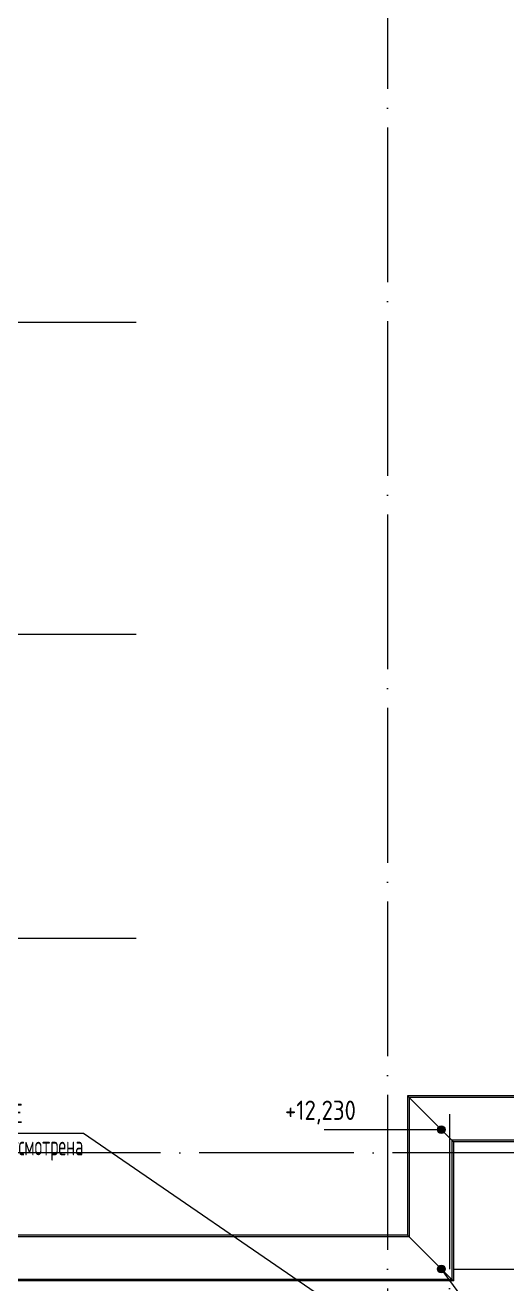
# Model space of a CAD drawing. Header units: millimetres. Extents: x -259793 to 503324, y -44556 to 93494.
# Drawn here: x 444473 to 450697, y -980 to 15283 of the extents above; entities that cross this region are included whole.
import ezdxf

# ---------------------------------------------------------------- set-up
doc = ezdxf.new("R2010")
doc.units = ezdxf.units.MM
doc.linetypes.add('ADSK_Линия сетки', pattern=[25, 20, -2.5, 0, -2.5])
for name, color, linetype, lineweight in [('RC-Линии_связи-Адресные', 5, 'Continuous', 30), ('Выноски', 5, 'Continuous', 15), ('Крыша', 7, 'Continuous', 9), ('Ограждение', 252, 'Continuous', 9), ('Оси', 252, 'Continuous', 9), ('Отметки', 7, 'Continuous', 9)]:
    doc.layers.add(name, color=color, linetype=linetype, lineweight=lineweight)
doc.styles.add('GOST Common_2', font='', dxfattribs={"width": 0.9, "height": 250})
doc.styles.add('TEXT', font='', dxfattribs={"width": 0.75})
doc.styles.get('GOST Common_2').set_extended_font_data('GOST type B')
doc.styles.get('TEXT').set_extended_font_data('GOST type A')

# ---------------------------------------------------------------- blocks, each defined once
blk = doc.blocks.new('Кровля Жив')
at = {"layer": 'Отметки', "true_color": 0x636466}
h = blk.add_hatch(color=251, dxfattribs=at)
edge = h.paths.add_edge_path()
edge.add_arc((-24843, 17638), 50, 0, 360)
h = blk.add_hatch(color=251, dxfattribs=at)
edge = h.paths.add_edge_path()
edge.add_arc((-24843, 15838), 50, 0, 360)
at = {"layer": 'Крыша', "color": 251, "true_color": 0x636466}
blk.add_line((-24687, 15838), (-20787, 15838), dxfattribs=at)
at = {"layer": 'Ограждение', "color": 251, "true_color": 0x636466}
for p, q in [((-25279, 18076), (-25258, 18055)), ((-25279, 18076), (-25279, 16276)), ((-25258, 18055), (-25279, 18076)), ((-20195, 18076), (-25279, 18076)), ((-25258, 18055), (-24708, 17505)), ((-25258, 18055), (-25258, 16255)), ((-24708, 17505), (-25258, 18055)), ((-20216, 18055), (-25258, 18055)), ((-24708, 17505), (-24687, 17484)), ((-24708, 17505), (-24708, 15705)), ((-24687, 17484), (-24708, 17505)), ((-20766, 17505), (-24708, 17505)), ((-24687, 17484), (-24687, 15684)), ((-20787, 17484), (-24687, 17484)), ((-25279, 16276), (-43795, 16276)), ((-25279, 16276), (-25258, 16255)), ((-25258, 16255), (-25279, 16276)), ((-25258, 16255), (-43816, 16255)), ((-25258, 16255), (-24708, 15705)), ((-24708, 15705), (-25258, 16255)), ((-24687, 15684), (-44387, 15684)), ((-24708, 15705), (-44366, 15705)), ((-24708, 15705), (-24687, 15684)), ((-24687, 15684), (-24708, 15705))]:
    blk.add_line(p, q, dxfattribs=at)
at = {"layer": 'Оси', "color": 251, "linetype": 'ADSK_Линия сетки', "ltscale": 100, "true_color": 0x636466}
for p, q in [((-25538, 53089), (-25538, -11618)), ((-28788, 28068), (-75410, 28068)), ((-28788, 24038), (-75410, 24038)), ((-28788, 20108), (-75410, 20108)), ((-24738, 17838), (-24738, -12888)), ((1529, 17338), (-75410, 17338))]:
    blk.add_line(p, q, dxfattribs=at)
at = {"layer": 'Отметки', "color": 251, "lineweight": 20, "true_color": 0x636466}
for p, q in [((-25971, 17638), (-26357, 17638)), ((-24843, 17638), (-25971, 17638)), ((-24843, 15838), (-24262, 15044))]:
    blk.add_line(p, q, dxfattribs=at)
at = {"layer": 'Отметки', "color": 251, "true_color": 0x636466}
for centre in [(-24843, 17638), (-24843, 15838)]:
    blk.add_circle(centre, 50, dxfattribs=at)
at = {"layer": 'Отметки', "color": 251, "true_color": 0x636466, "style": 'GOST Common_2', "width": 0.9}
blk.add_text('+12,230', height=250, dxfattribs=at).set_placement((-26864, 17765))

msp = doc.modelspace()

# ---------------------------------------------------------------- linework, layer by layer
at = {"layer": 'Выноски'}
for p, q in [((441477.06003, 967.72021), (445227.51775, 967.72021)), ((445227.51775, 967.72021), (452594.78208, -4088.78983))]:
    msp.add_line(p, q, dxfattribs=at)

# ---------------------------------------------------------------- block references
at = {"layer": 'RC-Линии_связи-Адресные', "color": 104}
msp.add_blockref('Кровля Жив', (474693.26029, -16627.62183), dxfattribs=at)

# ---------------------------------------------------------------- texts
at = {"ltscale": 3, "insert": (441592.43876, 770.43097), "char_height": 250, "width": 5835.8695152, "attachment_point": 4, "style": 'TEXT'}
msp.add_mtext('антенна эфирная EB 457 LTE\\Pна мачте МА50 (мачта предусмотрена\\Pразделом 708/П-24-АНО-РФ)', dxfattribs=at)

doc.saveas('drawing.dxf')
